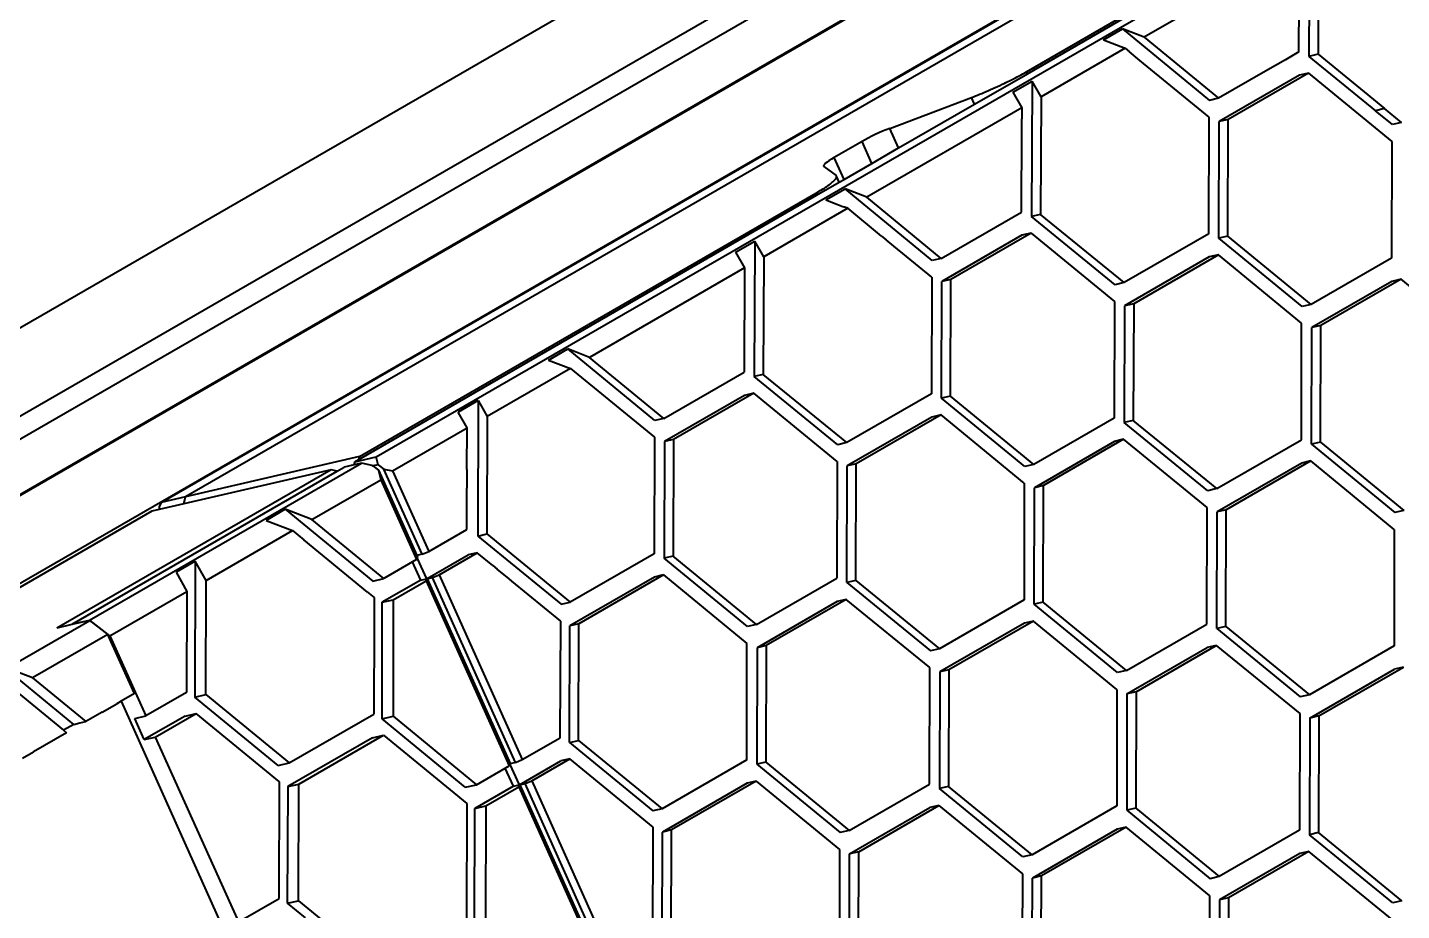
# Model space of a CAD drawing. Header units: millimetres. Extents: x 15 to 415, y 5 to 292.
# Drawn here: x 328.47 to 339.45, y 67.8 to 74.86 of the extents above; entities that cross this region are included whole.
import ezdxf

# ---------------------------------------------------------------- set-up
doc = ezdxf.new("R2010")
doc.units = ezdxf.units.MM
doc.layers.add('Geometries', color=7, linetype='Continuous')

msp = doc.modelspace()

# ---------------------------------------------------------------- linework, layer by layer
at = {"layer": 'Geometries', "linetype": 'Continuous', "lineweight": 40}
for p, q in [((331.2557, 71.4285), (350.3635, 82.4604)), ((336.4523, 74.5082), (350.1655, 82.4255)), ((336.4595, 74.4923), (350.185, 82.4168)), ((331.2557, 71.4285), (350.0656, 82.2884)), ((336.4595, 74.4923), (349.8938, 82.2487)), ((348.7749, 82.104), (329.7306, 71.1087)), ((345.4694, 80.9771), (317.9787, 65.1054)), ((346.623, 80.9336), (318.3387, 64.6037)), ((329.5372, 71.064), (346.623, 80.9285)), ((322.6673, 68.4398), (338.5772, 77.6254)), ((323.1597, 68.0913), (339.017, 77.2466)), ((323.3188, 68.6323), (337.9387, 77.0731)), ((336.0164, 76.8512), (323.6414, 69.7065)), ((338.7139, 75.7132), (338.7101, 74.6307)), ((338.7139, 75.7132), (338.7101, 74.6307)), ((338.7858, 75.5875), (338.7825, 74.6474)), ((338.7858, 75.5875), (338.7825, 74.6474)), ((338.6326, 75.499), (337.3938, 74.7838)), ((338.6326, 75.499), (337.3938, 74.7838)), ((338.6299, 74.7503), (338.6308, 74.9823)), ((338.6299, 74.7503), (338.6308, 74.9823)), ((337.0668, 74.7622), (337.2198, 74.8505)), ((337.0668, 74.7622), (337.2198, 74.8505)), ((337.2198, 74.8505), (337.916, 74.2789)), ((337.3938, 74.7838), (337.2198, 74.8505)), ((337.2198, 74.8505), (337.916, 74.2789)), ((337.3938, 74.7838), (337.2198, 74.8505)), ((337.2408, 74.6955), (336.569, 74.3076)), ((337.2408, 74.6955), (336.569, 74.3076)), ((337.0668, 74.7622), (337.2408, 74.6955)), ((337.0668, 74.7622), (337.2408, 74.6955)), ((337.2408, 74.6955), (337.2763, 74.6664)), ((337.2408, 74.6955), (337.2763, 74.6664)), ((337.3938, 74.7838), (337.9884, 74.2956)), ((337.3938, 74.7838), (337.9884, 74.2956)), ((338.6296, 74.6658), (338.6299, 74.7503)), ((338.6296, 74.6658), (338.6299, 74.7503)), ((337.3596, 74.5979), (337.2763, 74.6664)), ((337.3596, 74.5979), (337.2763, 74.6664)), ((337.9116, 74.1447), (337.3596, 74.5979)), ((337.9116, 74.1447), (337.3596, 74.5979)), ((338.522, 74.6037), (338.3621, 74.5113)), ((338.522, 74.6037), (338.3621, 74.5113)), ((338.6296, 74.6658), (338.522, 74.6037)), ((338.6296, 74.6658), (338.522, 74.6037)), ((338.7825, 74.6474), (338.7101, 74.6307)), ((338.7825, 74.6474), (338.7101, 74.6307)), ((338.7101, 74.6307), (339.2415, 74.1962)), ((338.7101, 74.6307), (339.2415, 74.1962)), ((338.7825, 74.6474), (339.3139, 74.2129)), ((338.7825, 74.6474), (339.3139, 74.2129)), ((336.0365, 74.2482), (336.4595, 74.4923)), ((336.0365, 74.2482), (336.4595, 74.4923)), ((336.4595, 74.4923), (336.4523, 74.5082)), ((338.3621, 74.5113), (337.9884, 74.2956)), ((338.3621, 74.5113), (337.9884, 74.2956)), ((338.6333, 74.4798), (337.9921, 74.1096)), ((338.6333, 74.4798), (337.9921, 74.1096)), ((338.7057, 74.4965), (338.0645, 74.1263)), ((338.7057, 74.4965), (338.0645, 74.1263)), ((338.7057, 74.4965), (338.6333, 74.4798)), ((338.7057, 74.4965), (338.6333, 74.4798)), ((338.7057, 74.4965), (339.3731, 73.9508)), ((338.7057, 74.4965), (339.3731, 73.9508)), ((336.3439, 74.3449), (336.4971, 74.4333)), ((336.3439, 74.3449), (336.4971, 74.4333)), ((336.4971, 74.4333), (336.4933, 73.3508)), ((336.4971, 74.4333), (336.4933, 73.3508)), ((336.569, 74.3076), (336.4971, 74.4333)), ((336.569, 74.3076), (336.4971, 74.4333)), ((335.3605, 74.0549), (336.0123, 74.3021)), ((335.4308, 73.8984), (336.0365, 74.2482)), ((335.4308, 73.8984), (336.0365, 74.2482)), ((336.0365, 74.2482), (336.0123, 74.3021)), ((336.3439, 74.3449), (336.4158, 74.2192)), ((336.3439, 74.3449), (336.4158, 74.2192)), ((336.569, 74.3076), (336.5657, 73.3676)), ((336.569, 74.3076), (336.5657, 73.3676)), ((337.9884, 74.2956), (337.916, 74.2789)), ((337.9884, 74.2956), (337.916, 74.2789)), ((336.4158, 74.2192), (335.1771, 73.504)), ((336.4158, 74.2192), (335.1771, 73.504)), ((336.4152, 74.0527), (336.4155, 74.1301)), ((336.4152, 74.0527), (336.4155, 74.1301)), ((336.4158, 74.2192), (336.4155, 74.1301)), ((336.4158, 74.2192), (336.4155, 74.1301)), ((337.91, 73.2127), (337.9116, 74.1447)), ((337.91, 73.2127), (337.9116, 74.1447)), ((339.3139, 74.2129), (339.2415, 74.1962)), ((339.3139, 74.2129), (339.2415, 74.1962)), ((339.378, 74.0853), (339.2415, 74.1962)), ((339.378, 74.0853), (339.2415, 74.1962)), ((339.4504, 74.102), (339.3139, 74.2129)), ((339.4504, 74.102), (339.3139, 74.2129)), ((335.4308, 73.8984), (335.3605, 74.0549)), ((336.4128, 73.3859), (336.4152, 74.0527)), ((336.4128, 73.3859), (336.4152, 74.0527)), ((337.9904, 73.1776), (337.9921, 74.1096)), ((337.9904, 73.1776), (337.9921, 74.1096)), ((338.0645, 74.1263), (337.9921, 74.1096)), ((338.0645, 74.1263), (337.9921, 74.1096)), ((338.0628, 73.1943), (338.0645, 74.1263)), ((338.0628, 73.1943), (338.0645, 74.1263)), ((339.4504, 74.102), (339.378, 74.0853)), ((339.4504, 74.102), (339.378, 74.0853)), ((335.138, 73.9506), (334.9156, 73.8221)), ((335.2169, 73.7749), (335.138, 73.9506)), ((339.3731, 73.9508), (339.3698, 73.0178)), ((339.3731, 73.9508), (339.3698, 73.0178)), ((334.9945, 73.6465), (334.9156, 73.8221)), ((335.2169, 73.7749), (335.4308, 73.8984)), ((335.2169, 73.7749), (335.4308, 73.8984)), ((334.8337, 73.7504), (334.9307, 73.6781)), ((334.9945, 73.6465), (335.2169, 73.7749)), ((334.9945, 73.6465), (335.2169, 73.7749)), ((334.7751, 73.5199), (334.9565, 73.6246)), ((334.7751, 73.5199), (334.9565, 73.6246)), ((334.9565, 73.6246), (334.9345, 73.6737)), ((334.9565, 73.6246), (334.9945, 73.6465)), ((334.9565, 73.6246), (334.9945, 73.6465)), ((331.1158, 71.4072), (334.7751, 73.5199)), ((331.1158, 71.4072), (334.7751, 73.5199)), ((331.1212, 71.4303), (334.768, 73.5358)), ((334.7751, 73.5199), (334.768, 73.5358)), ((334.85, 73.4823), (335.003, 73.5707)), ((334.85, 73.4823), (335.003, 73.5707)), ((334.85, 73.4823), (334.9357, 73.4495)), ((334.85, 73.4823), (334.9357, 73.4495)), ((335.6992, 72.999), (335.003, 73.5707)), ((335.1771, 73.504), (335.003, 73.5707)), ((335.6992, 72.999), (335.003, 73.5707)), ((335.1771, 73.504), (335.003, 73.5707)), ((335.7716, 73.0157), (335.1771, 73.504)), ((335.7716, 73.0157), (335.1771, 73.504)), ((335.024, 73.4156), (334.3523, 73.0278)), ((335.024, 73.4156), (334.3523, 73.0278)), ((334.9357, 73.4495), (334.9899, 73.4287)), ((334.9357, 73.4495), (334.9899, 73.4287)), ((335.024, 73.4156), (334.9899, 73.4287)), ((335.024, 73.4156), (334.9899, 73.4287)), ((335.2941, 73.1938), (335.024, 73.4156)), ((335.2941, 73.1938), (335.024, 73.4156)), ((335.7716, 73.0157), (336.4128, 73.3859)), ((335.7716, 73.0157), (336.4128, 73.3859)), ((336.5657, 73.3676), (336.4933, 73.3508)), ((336.5657, 73.3676), (336.4933, 73.3508)), ((337.2332, 72.8219), (336.5657, 73.3676)), ((337.2332, 72.8219), (336.5657, 73.3676)), ((337.1608, 72.8051), (336.4933, 73.3508)), ((337.1608, 72.8051), (336.4933, 73.3508)), ((334.1271, 73.065), (334.2804, 73.1535)), ((334.1271, 73.065), (334.2804, 73.1535)), ((334.2804, 73.1535), (334.2765, 72.071)), ((334.2804, 73.1535), (334.2765, 72.071)), ((334.3523, 73.0278), (334.2804, 73.1535)), ((334.3523, 73.0278), (334.2804, 73.1535)), ((335.2941, 73.1938), (335.3307, 73.1638)), ((335.2941, 73.1938), (335.3307, 73.1638)), ((335.3927, 73.1129), (335.3307, 73.1638)), ((335.3927, 73.1129), (335.3307, 73.1638)), ((336.4165, 73.1999), (335.7753, 72.8297)), ((336.4165, 73.1999), (335.7753, 72.8297)), ((336.4889, 73.2166), (335.8477, 72.8464)), ((336.4889, 73.2166), (335.8477, 72.8464)), ((336.4889, 73.2166), (336.4165, 73.1999)), ((336.4889, 73.2166), (336.4165, 73.1999)), ((336.4889, 73.2166), (337.1564, 72.6709)), ((336.4889, 73.2166), (337.1564, 72.6709)), ((337.91, 73.2127), (337.2332, 72.8219)), ((337.91, 73.2127), (337.2332, 72.8219)), ((338.0628, 73.1943), (337.9904, 73.1776)), ((338.0628, 73.1943), (337.9904, 73.1776)), ((338.6562, 72.6309), (337.9904, 73.1776)), ((338.6562, 72.6309), (337.9904, 73.1776)), ((338.7286, 72.6476), (338.0628, 73.1943)), ((338.7286, 72.6476), (338.0628, 73.1943)), ((334.1271, 73.065), (334.199, 72.9393)), ((334.1271, 73.065), (334.199, 72.9393)), ((335.6948, 72.8648), (335.3927, 73.1129)), ((335.6948, 72.8648), (335.3927, 73.1129)), ((337.9861, 73.0434), (337.3092, 72.6526)), ((337.9861, 73.0434), (337.3092, 72.6526)), ((337.9861, 73.0434), (337.9136, 73.0266)), ((337.9861, 73.0434), (337.9136, 73.0266)), ((338.6518, 72.4967), (337.9861, 73.0434)), ((338.6518, 72.4967), (337.9861, 73.0434)), ((334.199, 72.9393), (332.9603, 72.2241)), ((334.199, 72.9393), (332.9603, 72.2241)), ((334.199, 72.9393), (334.1961, 72.1061)), ((334.199, 72.9393), (334.1961, 72.1061)), ((334.3523, 73.0278), (334.3489, 72.0877)), ((334.3523, 73.0278), (334.3489, 72.0877)), ((335.7716, 73.0157), (335.6992, 72.999)), ((335.7716, 73.0157), (335.6992, 72.999)), ((337.9136, 73.0266), (337.2368, 72.6358)), ((337.9136, 73.0266), (337.2368, 72.6358)), ((339.3698, 73.0178), (338.7286, 72.6476)), ((339.3698, 73.0178), (338.7286, 72.6476)), ((335.6948, 72.8648), (335.6932, 71.9328)), ((335.6948, 72.8648), (335.6932, 71.9328)), ((335.7737, 71.8977), (335.7753, 72.8297)), ((335.7737, 71.8977), (335.7753, 72.8297)), ((335.8477, 72.8464), (335.7753, 72.8297)), ((335.8477, 72.8464), (335.7753, 72.8297)), ((335.8461, 71.9144), (335.8477, 72.8464)), ((335.8461, 71.9144), (335.8477, 72.8464)), ((337.2332, 72.8219), (337.1608, 72.8051)), ((337.2332, 72.8219), (337.1608, 72.8051)), ((339.3735, 72.8318), (338.7322, 72.4616)), ((339.3735, 72.8318), (338.7322, 72.4616)), ((339.4459, 72.8485), (338.8047, 72.4783)), ((339.4459, 72.8485), (338.8047, 72.4783)), ((339.4459, 72.8485), (339.3735, 72.8318)), ((339.4459, 72.8485), (339.3735, 72.8318)), ((340.1133, 72.3028), (339.4459, 72.8485)), ((340.1133, 72.3028), (339.4459, 72.8485)), ((337.1564, 72.6709), (337.153, 71.738)), ((337.1564, 72.6709), (337.153, 71.738)), ((337.2368, 72.6358), (337.2335, 71.7029)), ((337.2368, 72.6358), (337.2335, 71.7029)), ((337.3092, 72.6526), (337.2368, 72.6358)), ((337.3092, 72.6526), (337.2368, 72.6358)), ((337.3092, 72.6526), (337.3059, 71.7196)), ((337.3092, 72.6526), (337.3059, 71.7196)), ((338.7286, 72.6476), (338.6562, 72.6309)), ((338.7286, 72.6476), (338.6562, 72.6309)), ((338.6502, 71.5647), (338.6518, 72.4967)), ((338.6502, 71.5647), (338.6518, 72.4967)), ((338.7306, 71.5296), (338.7322, 72.4616)), ((338.7306, 71.5296), (338.7322, 72.4616)), ((338.8047, 72.4783), (338.7322, 72.4616)), ((338.8047, 72.4783), (338.7322, 72.4616)), ((338.803, 71.5463), (338.8047, 72.4783)), ((338.803, 71.5463), (338.8047, 72.4783)), ((332.6332, 72.2025), (332.7862, 72.2908)), ((332.6332, 72.2025), (332.7862, 72.2908)), ((333.4825, 71.7191), (332.7862, 72.2908)), ((332.9603, 72.2241), (332.7862, 72.2908)), ((333.4825, 71.7191), (332.7862, 72.2908)), ((332.9603, 72.2241), (332.7862, 72.2908)), ((332.6332, 72.2025), (332.8073, 72.1358)), ((332.6332, 72.2025), (332.8073, 72.1358)), ((333.5549, 71.7359), (332.9603, 72.2241)), ((333.5549, 71.7359), (332.9603, 72.2241)), ((332.8073, 72.1358), (332.1425, 71.752)), ((332.8073, 72.1358), (332.1425, 71.752)), ((332.8073, 72.1358), (333.4781, 71.5849)), ((332.8073, 72.1358), (333.4781, 71.5849)), ((333.5549, 71.7359), (334.1961, 72.1061)), ((333.5549, 71.7359), (334.1961, 72.1061)), ((334.3489, 72.0877), (334.2765, 72.071)), ((334.3489, 72.0877), (334.2765, 72.071)), ((334.944, 71.5253), (334.2765, 72.071)), ((334.944, 71.5253), (334.2765, 72.071)), ((335.0164, 71.542), (334.3489, 72.0877)), ((335.0164, 71.542), (334.3489, 72.0877)), ((334.2721, 71.9368), (333.6309, 71.5666)), ((334.2721, 71.9368), (333.6309, 71.5666)), ((334.2721, 71.9368), (334.1997, 71.92)), ((334.2721, 71.9368), (334.1997, 71.92)), ((334.9396, 71.3911), (334.2721, 71.9368)), ((334.9396, 71.3911), (334.2721, 71.9368)), ((335.6932, 71.9328), (335.0164, 71.542)), ((335.6932, 71.9328), (335.0164, 71.542)), ((332.0707, 71.8777), (331.91, 71.7849)), ((332.0707, 71.8777), (331.91, 71.7849)), ((332.0707, 71.8777), (332.0668, 70.7952)), ((332.0707, 71.8777), (332.0668, 70.7952)), ((332.0707, 71.8777), (332.1425, 71.752)), ((332.0707, 71.8777), (332.1425, 71.752)), ((334.1997, 71.92), (333.5585, 71.5498)), ((334.1997, 71.92), (333.5585, 71.5498)), ((335.8461, 71.9144), (335.7737, 71.8977)), ((335.8461, 71.9144), (335.7737, 71.8977)), ((336.4394, 71.351), (335.7737, 71.8977)), ((336.4394, 71.351), (335.7737, 71.8977)), ((336.5118, 71.3678), (335.8461, 71.9144)), ((336.5118, 71.3678), (335.8461, 71.9144)), ((331.9819, 71.6592), (331.91, 71.7849)), ((331.9819, 71.6592), (331.91, 71.7849)), ((332.1425, 71.752), (332.1392, 70.8119)), ((332.1425, 71.752), (332.1392, 70.8119)), ((333.5549, 71.7359), (333.4825, 71.7191)), ((333.5549, 71.7359), (333.4825, 71.7191)), ((335.6969, 71.7468), (335.02, 71.356)), ((335.6969, 71.7468), (335.02, 71.356)), ((335.7693, 71.7635), (335.0924, 71.3727)), ((335.7693, 71.7635), (335.0924, 71.3727)), ((335.7693, 71.7635), (335.6969, 71.7468)), ((335.7693, 71.7635), (335.6969, 71.7468)), ((336.435, 71.2168), (335.7693, 71.7635)), ((336.435, 71.2168), (335.7693, 71.7635)), ((337.153, 71.738), (336.5118, 71.3678)), ((337.153, 71.738), (336.5118, 71.3678)), ((337.3059, 71.7196), (337.2335, 71.7029)), ((337.3059, 71.7196), (337.2335, 71.7029)), ((337.9733, 71.1739), (337.3059, 71.7196)), ((337.9733, 71.1739), (337.3059, 71.7196)), ((331.3859, 71.3152), (331.9819, 71.6592)), ((331.3859, 71.3152), (331.9819, 71.6592)), ((331.9807, 71.3266), (331.9819, 71.6592)), ((331.9807, 71.3266), (331.9819, 71.6592)), ((337.9009, 71.1572), (337.2335, 71.7029)), ((337.9009, 71.1572), (337.2335, 71.7029)), ((333.4781, 71.5849), (333.4764, 70.6529)), ((333.4781, 71.5849), (333.4764, 70.6529)), ((333.5585, 71.5498), (333.5569, 70.6178)), ((333.5585, 71.5498), (333.5569, 70.6178)), ((333.6309, 71.5666), (333.5585, 71.5498)), ((333.6309, 71.5666), (333.5585, 71.5498)), ((333.6309, 71.5666), (333.6293, 70.6346)), ((333.6309, 71.5666), (333.6293, 70.6346)), ((335.0164, 71.542), (334.944, 71.5253)), ((335.0164, 71.542), (334.944, 71.5253)), ((337.1567, 71.5519), (336.5155, 71.1817)), ((337.1567, 71.5519), (336.5155, 71.1817)), ((337.2291, 71.5687), (336.5879, 71.1985)), ((337.2291, 71.5687), (336.5879, 71.1985)), ((337.2291, 71.5687), (337.1567, 71.5519)), ((337.2291, 71.5687), (337.1567, 71.5519)), ((337.8965, 71.023), (337.2291, 71.5687)), ((337.8965, 71.023), (337.2291, 71.5687)), ((337.9733, 71.1739), (338.6502, 71.5647)), ((337.9733, 71.1739), (338.6502, 71.5647)), ((338.803, 71.5463), (338.7306, 71.5296)), ((338.803, 71.5463), (338.7306, 71.5296)), ((338.7306, 71.5296), (339.3964, 70.9829)), ((338.7306, 71.5296), (339.3964, 70.9829)), ((338.803, 71.5463), (339.4688, 70.9997)), ((338.803, 71.5463), (339.4688, 70.9997)), ((331.1212, 71.4303), (329.7306, 71.1087)), ((331.0782, 71.3641), (331.0839, 71.3888)), ((331.0782, 71.3641), (331.0839, 71.3888)), ((331.0839, 71.3888), (331.2557, 71.4285)), ((331.0839, 71.3888), (331.2557, 71.4285)), ((331.0839, 71.3888), (331.1158, 71.4072)), ((331.0839, 71.3888), (331.1158, 71.4072)), ((331.1158, 71.4072), (331.1212, 71.4303)), ((331.2705, 71.3656), (331.2557, 71.4285)), ((331.2705, 71.3656), (331.2557, 71.4285)), ((334.9396, 71.3911), (334.9363, 70.4581)), ((334.9396, 71.3911), (334.9363, 70.4581)), ((338.7262, 71.3954), (338.0494, 71.0046)), ((338.7262, 71.3954), (338.0494, 71.0046)), ((338.7262, 71.3954), (338.6538, 71.3787)), ((338.7262, 71.3954), (338.6538, 71.3787)), ((339.392, 70.8487), (338.7262, 71.3954)), ((339.392, 70.8487), (338.7262, 71.3954)), ((330.895, 71.3248), (328.7029, 70.0592)), ((328.824, 70.0903), (330.9441, 71.3143)), ((328.9642, 70.1227), (331.1386, 71.3781)), ((330.895, 71.3248), (329.7177, 71.0526)), ((330.9441, 71.3143), (330.895, 71.3248)), ((330.9441, 71.3143), (330.9983, 71.3457)), ((331.0782, 71.3641), (330.9983, 71.3457)), ((331.1386, 71.3781), (331.0782, 71.3641)), ((331.2232, 71.36), (331.1386, 71.3781)), ((331.2232, 71.36), (331.2285, 71.3559)), ((331.2705, 71.3656), (331.2285, 71.3559)), ((331.2705, 71.3656), (331.2285, 71.3559)), ((331.2285, 71.3559), (331.2733, 71.3209)), ((331.2705, 71.3656), (331.316, 71.3301)), ((331.2705, 71.3656), (331.316, 71.3301)), ((331.2733, 71.3209), (331.291, 71.2458)), ((331.2733, 71.3209), (331.5796, 70.639)), ((331.622, 70.6488), (331.316, 71.3301)), ((331.316, 71.3301), (331.3859, 71.3152)), ((331.622, 70.6488), (331.316, 71.3301)), ((331.316, 71.3301), (331.3859, 71.3152)), ((331.3859, 71.3152), (331.6752, 70.6712)), ((331.3859, 71.3152), (331.6752, 70.6712)), ((331.9807, 71.3266), (331.9802, 71.1767)), ((331.9807, 71.3266), (331.9802, 71.1767)), ((335.0167, 70.423), (335.02, 71.356)), ((335.0167, 70.423), (335.02, 71.356)), ((335.0924, 71.3727), (335.02, 71.356)), ((335.0924, 71.3727), (335.02, 71.356)), ((335.0891, 70.4398), (335.0924, 71.3727)), ((335.0891, 70.4398), (335.0924, 71.3727)), ((336.5118, 71.3678), (336.4394, 71.351)), ((336.5118, 71.3678), (336.4394, 71.351)), ((338.6538, 71.3787), (337.977, 70.9879)), ((338.6538, 71.3787), (337.977, 70.9879)), ((330.7397, 70.9275), (331.291, 71.2458)), ((331.291, 71.2458), (331.5781, 70.6065)), ((331.9795, 70.9875), (331.9802, 71.1767)), ((331.9795, 70.9875), (331.9802, 71.1767)), ((336.435, 71.2168), (336.4334, 70.2849)), ((336.435, 71.2168), (336.4334, 70.2849)), ((336.5138, 70.2497), (336.5155, 71.1817)), ((336.5138, 70.2497), (336.5155, 71.1817)), ((336.5879, 71.1985), (336.5155, 71.1817)), ((336.5879, 71.1985), (336.5155, 71.1817)), ((336.5862, 70.2665), (336.5879, 71.1985)), ((336.5862, 70.2665), (336.5879, 71.1985)), ((337.9733, 71.1739), (337.9009, 71.1572)), ((337.9733, 71.1739), (337.9009, 71.1572)), ((329.5372, 71.064), (329.5196, 71.0289)), ((329.7306, 71.1087), (329.5372, 71.064)), ((329.7177, 71.0526), (329.7306, 71.1087)), ((329.4609, 70.9932), (325.2359, 68.5539)), ((329.5196, 71.0068), (329.4609, 70.9932)), ((329.7177, 71.0526), (329.5196, 71.0068)), ((329.5196, 71.0289), (329.5196, 71.0068)), ((330.5278, 71.0087), (330.3748, 70.9204)), ((330.5278, 71.0087), (331.2272, 70.4344)), ((330.7397, 70.9275), (330.5278, 71.0087)), ((331.979, 70.8466), (331.9795, 70.9875)), ((331.979, 70.8466), (331.9795, 70.9875)), ((337.8932, 70.09), (337.8965, 71.023)), ((337.8932, 70.09), (337.8965, 71.023)), ((337.9737, 70.0549), (337.977, 70.9879)), ((337.9737, 70.0549), (337.977, 70.9879)), ((338.0494, 71.0046), (337.977, 70.9879)), ((338.0494, 71.0046), (337.977, 70.9879)), ((338.0461, 70.0716), (338.0494, 71.0046)), ((338.0461, 70.0716), (338.0494, 71.0046)), ((339.4688, 70.9997), (339.3964, 70.9829)), ((339.4688, 70.9997), (339.3964, 70.9829)), ((329.8959, 70.4403), (330.5866, 70.8391)), ((330.3748, 70.9204), (330.5866, 70.8391)), ((330.5866, 70.8391), (330.6769, 70.7651)), ((331.3154, 70.4548), (330.7397, 70.9275)), ((331.6752, 70.6712), (331.979, 70.8466)), ((331.6752, 70.6712), (331.979, 70.8466)), ((339.392, 70.8487), (339.3904, 69.9167)), ((339.392, 70.8487), (339.3904, 69.9167)), ((331.1867, 70.3464), (330.6769, 70.7651)), ((332.0668, 70.7952), (332.1392, 70.8119)), ((332.0668, 70.7952), (332.1392, 70.8119)), ((332.0668, 70.7952), (332.7343, 70.2495)), ((332.0668, 70.7952), (332.7343, 70.2495)), ((332.1392, 70.8119), (332.8067, 70.2662)), ((332.1392, 70.8119), (332.8067, 70.2662)), ((331.5829, 70.6167), (331.5781, 70.6065)), ((331.622, 70.6488), (331.5796, 70.639)), ((331.622, 70.6488), (331.5796, 70.639)), ((331.5796, 70.639), (331.5863, 70.624)), ((331.5863, 70.624), (331.5829, 70.6167)), ((331.5829, 70.6167), (331.6563, 70.4533)), ((331.5829, 70.6167), (331.6563, 70.4533)), ((331.622, 70.6488), (331.6752, 70.6712)), ((331.622, 70.6488), (331.6752, 70.6712)), ((331.6612, 70.4544), (331.99, 70.6443)), ((331.6612, 70.4544), (331.99, 70.6443)), ((331.7585, 70.4856), (332.0624, 70.661)), ((331.7585, 70.4856), (332.0624, 70.661)), ((332.0624, 70.661), (331.99, 70.6443)), ((332.0624, 70.661), (331.99, 70.6443)), ((332.188, 70.5583), (332.0624, 70.661)), ((332.188, 70.5583), (332.0624, 70.661)), ((333.4764, 70.6529), (332.8067, 70.2662)), ((333.4764, 70.6529), (332.8067, 70.2662)), ((333.6293, 70.6346), (333.5569, 70.6178)), ((333.6293, 70.6346), (333.5569, 70.6178)), ((334.2226, 70.0712), (333.5569, 70.6178)), ((334.2226, 70.0712), (333.5569, 70.6178)), ((334.295, 70.0879), (333.6293, 70.6346)), ((334.295, 70.0879), (333.6293, 70.6346)), ((329.8084, 70.5934), (329.6551, 70.5049)), ((329.6551, 70.5049), (329.7427, 70.3519)), ((329.8084, 70.5934), (329.8045, 69.5064)), ((329.8959, 70.4403), (329.8084, 70.5934)), ((331.546, 70.5879), (331.3154, 70.4548)), ((331.5781, 70.6065), (331.546, 70.5879)), ((331.6112, 70.4428), (331.546, 70.5879)), ((332.188, 70.5583), (332.2226, 70.53)), ((332.188, 70.5583), (332.2226, 70.53)), ((332.3174, 70.4525), (332.2226, 70.53)), ((332.3174, 70.4525), (332.2226, 70.53)), ((329.8926, 69.5268), (329.8959, 70.4403)), ((331.2272, 70.4344), (331.3154, 70.4548)), ((331.6112, 70.4428), (331.3033, 70.2651)), ((331.3914, 70.2855), (331.6542, 70.4372)), ((331.6112, 70.4428), (331.6563, 70.4533)), ((331.6542, 70.4372), (331.6624, 70.4547)), ((331.6542, 70.4372), (332.3183, 68.9585)), ((331.6563, 70.4533), (331.6612, 70.4544)), ((331.6612, 70.4544), (331.6624, 70.4547)), ((331.6624, 70.4547), (331.663, 70.4534)), ((331.663, 70.4534), (331.7054, 70.4632)), ((331.663, 70.4534), (331.7054, 70.4632)), ((331.663, 70.4534), (332.3265, 68.976)), ((331.7054, 70.4632), (331.7585, 70.4856)), ((331.7054, 70.4632), (331.7585, 70.4856)), ((332.3695, 68.9845), (331.7054, 70.4632)), ((332.3695, 68.9845), (331.7054, 70.4632)), ((331.7585, 70.4856), (332.4227, 69.0069)), ((331.7585, 70.4856), (332.4227, 69.0069)), ((332.339, 70.4348), (332.3174, 70.4525)), ((332.339, 70.4348), (332.3174, 70.4525)), ((332.7299, 70.1153), (332.339, 70.4348)), ((332.7299, 70.1153), (332.339, 70.4348)), ((333.4801, 70.4669), (332.8032, 70.0761)), ((333.4801, 70.4669), (332.8032, 70.0761)), ((333.5525, 70.4836), (332.8756, 70.0929)), ((333.5525, 70.4836), (332.8756, 70.0929)), ((333.5525, 70.4836), (333.4801, 70.4669)), ((333.5525, 70.4836), (333.4801, 70.4669)), ((333.5525, 70.4836), (334.2182, 69.937)), ((333.5525, 70.4836), (334.2182, 69.937)), ((334.295, 70.0879), (334.9363, 70.4581)), ((334.295, 70.0879), (334.9363, 70.4581)), ((335.0891, 70.4398), (335.0167, 70.423)), ((335.0891, 70.4398), (335.0167, 70.423)), ((335.0167, 70.423), (335.6841, 69.8773)), ((335.0167, 70.423), (335.6841, 69.8773)), ((335.0891, 70.4398), (335.7565, 69.8941)), ((335.0891, 70.4398), (335.7565, 69.8941)), ((329.1264, 69.9961), (329.7427, 70.3519)), ((329.7427, 70.3519), (329.7398, 69.5451)), ((331.1867, 70.3464), (331.2386, 70.3038)), ((331.2386, 70.3038), (331.2384, 70.2313)), ((331.3033, 70.2651), (331.3914, 70.2855)), ((331.3914, 70.2855), (331.3898, 69.3535)), ((335.0123, 70.2888), (334.3711, 69.9186)), ((335.0123, 70.2888), (334.3711, 69.9186)), ((335.0123, 70.2888), (334.9399, 70.2721)), ((335.0123, 70.2888), (334.9399, 70.2721)), ((335.6798, 69.7431), (335.0123, 70.2888)), ((335.6798, 69.7431), (335.0123, 70.2888)), ((336.4334, 70.2849), (335.7565, 69.8941)), ((336.4334, 70.2849), (335.7565, 69.8941)), ((331.2384, 70.2313), (331.2382, 70.1055)), ((331.3016, 69.3331), (331.3033, 70.2651)), ((332.7343, 70.2495), (332.8067, 70.2662)), ((332.7343, 70.2495), (332.8067, 70.2662)), ((334.9399, 70.2721), (334.2987, 69.9019)), ((334.9399, 70.2721), (334.2987, 69.9019)), ((336.5862, 70.2665), (336.5138, 70.2497)), ((336.5862, 70.2665), (336.5138, 70.2497)), ((337.1796, 69.7031), (336.5138, 70.2497)), ((337.1796, 69.7031), (336.5138, 70.2497)), ((337.252, 69.7198), (336.5862, 70.2665)), ((337.252, 69.7198), (336.5862, 70.2665)), ((328.3053, 69.7384), (328.9666, 70.1202)), ((328.8234, 70.0871), (328.7029, 70.0592)), ((328.8931, 70.1032), (328.8234, 70.0871)), ((328.824, 70.0903), (328.8234, 70.0871)), ((328.824, 70.0903), (328.8918, 70.106)), ((328.8918, 70.106), (328.9642, 70.1227)), ((328.8931, 70.1032), (328.8918, 70.106)), ((328.9666, 70.1202), (328.8931, 70.1032)), ((329.1264, 69.9961), (328.9642, 70.1227)), ((328.9666, 70.1202), (329.1097, 70.0084)), ((331.2382, 70.1055), (331.2369, 69.3718)), ((332.7265, 69.1823), (332.7299, 70.1153)), ((332.7265, 69.1823), (332.7299, 70.1153)), ((332.7999, 69.1432), (332.8032, 70.0761)), ((332.7999, 69.1432), (332.8032, 70.0761)), ((332.8756, 70.0929), (332.8032, 70.0761)), ((332.8756, 70.0929), (332.8032, 70.0761)), ((332.8723, 69.1599), (332.8756, 70.0929)), ((332.8723, 69.1599), (332.8756, 70.0929)), ((334.295, 70.0879), (334.2226, 70.0712)), ((334.295, 70.0879), (334.2226, 70.0712)), ((336.437, 70.0988), (335.7602, 69.708)), ((336.437, 70.0988), (335.7602, 69.708)), ((336.5094, 70.1155), (335.8326, 69.7248)), ((336.5094, 70.1155), (335.8326, 69.7248)), ((336.5094, 70.1155), (336.437, 70.0988)), ((336.5094, 70.1155), (336.437, 70.0988)), ((337.1752, 69.5689), (336.5094, 70.1155)), ((337.1752, 69.5689), (336.5094, 70.1155)), ((337.252, 69.7198), (337.8932, 70.09)), ((337.252, 69.7198), (337.8932, 70.09)), ((338.0461, 70.0716), (337.9737, 70.0549)), ((338.0461, 70.0716), (337.9737, 70.0549)), ((338.0461, 70.0716), (338.7135, 69.5259)), ((338.0461, 70.0716), (338.7135, 69.5259)), ((329.1097, 70.0084), (328.5077, 69.6608)), ((329.3222, 69.5354), (329.1097, 70.0084)), ((329.1264, 69.9961), (329.4135, 69.3568)), ((337.9737, 70.0549), (338.6411, 69.5092)), ((337.9737, 70.0549), (338.6411, 69.5092)), ((334.2166, 69.005), (334.2182, 69.937)), ((334.2166, 69.005), (334.2182, 69.937)), ((334.2987, 69.9019), (334.2971, 68.9699)), ((334.2987, 69.9019), (334.2971, 68.9699)), ((334.3711, 69.9186), (334.2987, 69.9019)), ((334.3711, 69.9186), (334.2987, 69.9019)), ((334.3711, 69.9186), (334.3695, 68.9866)), ((334.3711, 69.9186), (334.3695, 68.9866)), ((335.7565, 69.8941), (335.6841, 69.8773)), ((335.7565, 69.8941), (335.6841, 69.8773)), ((337.2557, 69.5338), (337.8969, 69.904)), ((337.2557, 69.5338), (337.8969, 69.904)), ((337.3281, 69.5505), (337.9693, 69.9207)), ((337.3281, 69.5505), (337.9693, 69.9207)), ((337.9693, 69.9207), (337.8969, 69.904)), ((337.9693, 69.9207), (337.8969, 69.904)), ((337.9693, 69.9207), (338.6367, 69.375)), ((337.9693, 69.9207), (338.6367, 69.375)), ((339.3904, 69.9167), (338.7135, 69.5259)), ((339.3904, 69.9167), (338.7135, 69.5259)), ((328.8388, 69.2892), (328.2947, 69.736)), ((328.5077, 69.6608), (328.3053, 69.7384)), ((335.6764, 68.8102), (335.6798, 69.7431)), ((335.6764, 68.8102), (335.6798, 69.7431)), ((338.7896, 69.3566), (339.4664, 69.7474)), ((338.7896, 69.3566), (339.4664, 69.7474)), ((339.4664, 69.7474), (339.394, 69.7307)), ((339.4664, 69.7474), (339.394, 69.7307)), ((328.5077, 69.6608), (328.9336, 69.3111)), ((335.7602, 69.708), (335.7569, 68.775)), ((335.7602, 69.708), (335.7569, 68.775)), ((335.8326, 69.7248), (335.7602, 69.708)), ((335.8326, 69.7248), (335.7602, 69.708)), ((335.8326, 69.7248), (335.8293, 68.7918)), ((335.8326, 69.7248), (335.8293, 68.7918)), ((337.252, 69.7198), (337.1796, 69.7031)), ((337.252, 69.7198), (337.1796, 69.7031)), ((338.7172, 69.3399), (339.394, 69.7307)), ((338.7172, 69.3399), (339.394, 69.7307)), ((328.3547, 69.5725), (328.7571, 69.242)), ((329.3222, 69.5354), (329.2157, 69.4739)), ((329.7398, 69.5451), (329.4135, 69.3568)), ((329.8045, 69.5064), (329.8926, 69.5268)), ((329.8926, 69.5268), (330.5601, 68.9811)), ((337.1752, 69.5689), (337.1736, 68.6369)), ((337.1752, 69.5689), (337.1736, 68.6369)), ((337.2557, 69.5338), (337.254, 68.6018)), ((337.2557, 69.5338), (337.254, 68.6018)), ((337.3281, 69.5505), (337.2557, 69.5338)), ((337.3281, 69.5505), (337.2557, 69.5338)), ((337.3281, 69.5505), (337.3264, 68.6185)), ((337.3281, 69.5505), (337.3264, 68.6185)), ((338.7135, 69.5259), (338.6411, 69.5092)), ((338.7135, 69.5259), (338.6411, 69.5092)), ((329.0655, 69.3872), (329.1818, 69.4544)), ((329.2157, 69.4739), (329.1818, 69.4544)), ((329.2157, 69.4739), (332.9191, 61.2285)), ((330.472, 68.9607), (329.8045, 69.5064)), ((328.8388, 69.2892), (328.8861, 69.3001)), ((328.8861, 69.3001), (328.9336, 69.3111)), ((329.0655, 69.3872), (328.9336, 69.3111)), ((329.3254, 69.3364), (329.4135, 69.3568)), ((329.4014, 69.1671), (329.3254, 69.3364)), ((329.7277, 69.3554), (329.4014, 69.1671)), ((329.4896, 69.1874), (329.8158, 69.3758)), ((329.7277, 69.3554), (329.8158, 69.3758)), ((330.4833, 68.8301), (329.8158, 69.3758)), ((330.5601, 68.9811), (331.2369, 69.3718)), ((331.3016, 69.3331), (331.3898, 69.3535)), ((331.9674, 68.7864), (331.3016, 69.3331)), ((331.3898, 69.3535), (332.0556, 68.8068)), ((338.6367, 69.375), (338.6334, 68.442)), ((338.6367, 69.375), (338.6334, 68.442)), ((338.7172, 69.3399), (338.7138, 68.4069)), ((338.7172, 69.3399), (338.7138, 68.4069)), ((338.7896, 69.3566), (338.7172, 69.3399)), ((338.7896, 69.3566), (338.7172, 69.3399)), ((338.7896, 69.3566), (338.7862, 68.4237)), ((338.7896, 69.3566), (338.7862, 68.4237)), ((328.7806, 69.2227), (328.5164, 69.0702)), ((328.8388, 69.2892), (328.7571, 69.242)), ((328.7571, 69.242), (328.7806, 69.2227)), ((329.4014, 69.1671), (329.4896, 69.1874)), ((329.4896, 69.1874), (330.1537, 67.7088)), ((330.6361, 68.8117), (331.313, 69.2025)), ((331.2249, 69.1821), (331.313, 69.2025)), ((331.313, 69.2025), (331.9788, 68.6559)), ((331.2249, 69.1821), (330.548, 68.7914)), ((332.4227, 69.0069), (332.7265, 69.1823)), ((332.4227, 69.0069), (332.7265, 69.1823)), ((332.7999, 69.1432), (332.8723, 69.1599)), ((332.7999, 69.1432), (332.8723, 69.1599)), ((332.7999, 69.1432), (333.4674, 68.5975)), ((332.7999, 69.1432), (333.4674, 68.5975)), ((332.8723, 69.1599), (333.5398, 68.6142)), ((332.8723, 69.1599), (333.5398, 68.6142)), ((328.4283, 69.0193), (328.5164, 69.0702)), ((330.472, 68.9607), (330.5601, 68.9811)), ((332.3231, 68.9688), (332.3183, 68.9585)), ((332.3257, 68.9744), (332.3231, 68.9688)), ((332.3231, 68.9688), (332.3965, 68.8053)), ((332.3231, 68.9688), (332.3965, 68.8053)), ((332.3695, 68.9845), (332.3257, 68.9744)), ((332.3695, 68.9845), (332.3257, 68.9744)), ((332.3265, 68.976), (332.3257, 68.9744)), ((332.3695, 68.9845), (332.4227, 69.0069)), ((332.3695, 68.9845), (332.4227, 69.0069)), ((332.4014, 68.8064), (332.7302, 68.9963)), ((332.4014, 68.8064), (332.7302, 68.9963)), ((332.4987, 68.8376), (332.8026, 69.013)), ((332.4987, 68.8376), (332.8026, 69.013)), ((332.8026, 69.013), (332.7302, 68.9963)), ((332.8026, 69.013), (332.7302, 68.9963)), ((333.47, 68.4673), (332.8026, 69.013)), ((333.47, 68.4673), (332.8026, 69.013)), ((334.2166, 69.005), (333.5398, 68.6142)), ((334.2166, 69.005), (333.5398, 68.6142)), ((334.3695, 68.9866), (334.2971, 68.9699)), ((334.3695, 68.9866), (334.2971, 68.9699)), ((334.2971, 68.9699), (334.9628, 68.4232)), ((334.2971, 68.9699), (334.9628, 68.4232)), ((334.3695, 68.9866), (335.0352, 68.44)), ((334.3695, 68.9866), (335.0352, 68.44)), ((332.0556, 68.8068), (332.2862, 68.94)), ((332.2862, 68.94), (332.3183, 68.9585)), ((332.3513, 68.7949), (332.2862, 68.94)), ((330.48, 67.8972), (330.4833, 68.8301)), ((330.548, 68.7914), (330.5447, 67.8584)), ((330.548, 68.7914), (330.6361, 68.8117)), ((330.6328, 67.8788), (330.6361, 68.8117)), ((331.9674, 68.7864), (332.0556, 68.8068)), ((332.3513, 68.7949), (332.0435, 68.6171)), ((332.1316, 68.6375), (332.3944, 68.7892)), ((332.3513, 68.7949), (332.3965, 68.8053)), ((332.3944, 68.7892), (332.4025, 68.8067)), ((332.3944, 68.7892), (333.0585, 67.3106)), ((332.3965, 68.8053), (332.4014, 68.8064)), ((332.4014, 68.8064), (332.4025, 68.8067)), ((332.4025, 68.8067), (332.4031, 68.8054)), ((332.4031, 68.8054), (332.4456, 68.8152)), ((332.4031, 68.8054), (332.4456, 68.8152)), ((332.4031, 68.8054), (333.0667, 67.3281)), ((332.4456, 68.8152), (332.4987, 68.8376)), ((332.4456, 68.8152), (332.4987, 68.8376)), ((333.1097, 67.3365), (332.4456, 68.8152)), ((333.1097, 67.3365), (332.4456, 68.8152)), ((332.4987, 68.8376), (333.1629, 67.3589)), ((332.4987, 68.8376), (333.1629, 67.3589)), ((334.2203, 68.8189), (333.5434, 68.4282)), ((334.2203, 68.8189), (333.5434, 68.4282)), ((334.2927, 68.8357), (333.6158, 68.4449)), ((334.2927, 68.8357), (333.6158, 68.4449)), ((334.2927, 68.8357), (334.2203, 68.8189)), ((334.2927, 68.8357), (334.2203, 68.8189)), ((334.2927, 68.8357), (334.9584, 68.289)), ((334.2927, 68.8357), (334.9584, 68.289)), ((335.0352, 68.44), (335.6764, 68.8102)), ((335.0352, 68.44), (335.6764, 68.8102)), ((335.8293, 68.7918), (335.7569, 68.775)), ((335.8293, 68.7918), (335.7569, 68.775)), ((336.4243, 68.2293), (335.7569, 68.775)), ((336.4243, 68.2293), (335.7569, 68.775)), ((336.4967, 68.2461), (335.8293, 68.7918)), ((336.4967, 68.2461), (335.8293, 68.7918)), ((331.9788, 68.6559), (331.9771, 67.7239)), ((332.0435, 68.6171), (332.1316, 68.6375)), ((332.1316, 68.6375), (332.13, 67.7055)), ((335.1113, 68.2706), (335.7525, 68.6408)), ((335.1113, 68.2706), (335.7525, 68.6408)), ((335.7525, 68.6408), (335.6801, 68.6241)), ((335.7525, 68.6408), (335.6801, 68.6241)), ((335.7525, 68.6408), (336.4199, 68.0951)), ((335.7525, 68.6408), (336.4199, 68.0951)), ((332.0418, 67.6851), (332.0435, 68.6171)), ((333.5398, 68.6142), (333.4674, 68.5975)), ((333.5398, 68.6142), (333.4674, 68.5975)), ((335.0389, 68.2539), (335.6801, 68.6241)), ((335.0389, 68.2539), (335.6801, 68.6241)), ((337.1736, 68.6369), (336.4967, 68.2461)), ((337.1736, 68.6369), (336.4967, 68.2461)), ((337.3264, 68.6185), (337.254, 68.6018)), ((337.3264, 68.6185), (337.254, 68.6018)), ((337.254, 68.6018), (337.9198, 68.0551)), ((337.254, 68.6018), (337.9198, 68.0551)), ((337.3264, 68.6185), (337.9922, 68.0718)), ((337.3264, 68.6185), (337.9922, 68.0718)), ((333.4667, 67.5344), (333.47, 68.4673)), ((333.4667, 67.5344), (333.47, 68.4673)), ((333.5401, 67.4952), (333.5434, 68.4282)), ((333.5401, 67.4952), (333.5434, 68.4282)), ((333.6158, 68.4449), (333.5434, 68.4282)), ((333.6158, 68.4449), (333.5434, 68.4282)), ((333.6125, 67.5119), (333.6158, 68.4449)), ((333.6125, 67.5119), (333.6158, 68.4449)), ((335.0352, 68.44), (334.9628, 68.4232)), ((335.0352, 68.44), (334.9628, 68.4232)), ((337.1772, 68.4508), (336.5004, 68.06)), ((337.1772, 68.4508), (336.5004, 68.06)), ((337.2496, 68.4676), (336.5728, 68.0768)), ((337.2496, 68.4676), (336.5728, 68.0768)), ((337.2496, 68.4676), (337.1772, 68.4508)), ((337.2496, 68.4676), (337.1772, 68.4508)), ((337.9154, 67.9209), (337.2496, 68.4676)), ((337.9154, 67.9209), (337.2496, 68.4676)), ((338.6334, 68.442), (337.9922, 68.0718)), ((338.6334, 68.442), (337.9922, 68.0718)), ((338.7862, 68.4237), (338.7138, 68.4069)), ((338.7862, 68.4237), (338.7138, 68.4069)), ((339.4537, 67.878), (338.7862, 68.4237)), ((339.4537, 67.878), (338.7862, 68.4237)), ((339.3813, 67.8613), (338.7138, 68.4069)), ((339.3813, 67.8613), (338.7138, 68.4069)), ((334.9584, 68.289), (334.9568, 67.357)), ((334.9584, 68.289), (334.9568, 67.357)), ((335.0372, 67.3219), (335.0389, 68.2539)), ((335.0372, 67.3219), (335.0389, 68.2539)), ((335.1113, 68.2706), (335.0389, 68.2539)), ((335.1113, 68.2706), (335.0389, 68.2539)), ((335.1096, 67.3387), (335.1113, 68.2706)), ((335.1096, 67.3387), (335.1113, 68.2706)), ((336.4967, 68.2461), (336.4243, 68.2293)), ((336.4967, 68.2461), (336.4243, 68.2293)), ((338.637, 68.256), (337.9958, 67.8858)), ((338.637, 68.256), (337.9958, 67.8858)), ((338.7094, 68.2727), (338.0682, 67.9025)), ((338.7094, 68.2727), (338.0682, 67.9025)), ((338.7094, 68.2727), (338.637, 68.256)), ((338.7094, 68.2727), (338.637, 68.256)), ((339.3769, 67.727), (338.7094, 68.2727)), ((339.3769, 67.727), (338.7094, 68.2727)), ((336.4199, 68.0951), (336.4166, 67.1622)), ((336.4199, 68.0951), (336.4166, 67.1622)), ((336.4971, 67.1271), (336.5004, 68.06)), ((336.4971, 67.1271), (336.5004, 68.06)), ((336.5728, 68.0768), (336.5004, 68.06)), ((336.5728, 68.0768), (336.5004, 68.06)), ((336.5695, 67.1438), (336.5728, 68.0768)), ((336.5695, 67.1438), (336.5728, 68.0768)), ((337.9922, 68.0718), (337.9198, 68.0551)), ((337.9922, 68.0718), (337.9198, 68.0551)), ((330.1537, 67.7088), (330.48, 67.8972)), ((330.5447, 67.8584), (330.6328, 67.8788)), ((330.6328, 67.8788), (331.3003, 67.3331)), ((337.9154, 67.9209), (337.9138, 66.9889)), ((337.9154, 67.9209), (337.9138, 66.9889)), ((337.9958, 67.8858), (337.9942, 66.9538)), ((337.9958, 67.8858), (337.9942, 66.9538)), ((338.0682, 67.9025), (337.9958, 67.8858)), ((338.0682, 67.9025), (337.9958, 67.8858)), ((338.0682, 67.9025), (338.0666, 66.9705)), ((338.0682, 67.9025), (338.0666, 66.9705)), ((339.4537, 67.878), (339.3813, 67.8613)), ((339.4537, 67.878), (339.3813, 67.8613)), ((330.5447, 67.8584), (330.6866, 67.7424))]:
    msp.add_line(p, q, dxfattribs=at)
at = {"layer": 'Geometries', "linetype": 'Continuous', "lineweight": 40, "flags": 128}
for points in [[(336.1657, 74.3651), (336.1831, 74.3728), (336.2019, 74.3813), (336.2207, 74.3898), (336.2393, 74.3985), (336.2578, 74.4072), (336.2729, 74.4144), (336.2879, 74.4217), (336.3028, 74.4289), (336.3175, 74.4362), (336.332, 74.4435), (336.348, 74.4516), (336.3637, 74.4598), (336.3791, 74.4678), (336.3942, 74.4759), (336.4093, 74.4841), (336.424, 74.4922), (336.4384, 74.5003), (336.4523, 74.5082)], [(336.0958, 74.3352), (336.1125, 74.3422), (336.1301, 74.3497), (336.1477, 74.3573), (336.1654, 74.365), (336.1657, 74.3651)], [(336.0123, 74.3021), (336.0285, 74.3083), (336.0449, 74.3147), (336.0614, 74.3213), (336.0781, 74.328), (336.0949, 74.3349), (336.0958, 74.3352)], [(334.768, 73.5358), (334.7802, 73.5429), (334.7922, 73.55), (334.8039, 73.5571), (334.8153, 73.5641), (334.8263, 73.5711), (334.8369, 73.5779), (334.8471, 73.5846), (334.8568, 73.5912), (334.8661, 73.5977), (334.8748, 73.604), (334.883, 73.6101), (334.8907, 73.6161), (334.8978, 73.6218), (334.9043, 73.6274), (334.9102, 73.6327), (334.9155, 73.6378), (334.9202, 73.6426), (334.9242, 73.6472), (334.9277, 73.6516), (334.9304, 73.6556), (334.9326, 73.6594), (334.9342, 73.6629), (334.9351, 73.6662), (334.9354, 73.6691), (334.9351, 73.6718), (334.9345, 73.6737)], [(334.9345, 73.6737), (334.9342, 73.6742), (334.9328, 73.6763), (334.9307, 73.6781)]]:
    msp.add_lwpolyline(points, dxfattribs=at)
at = {"layer": 'Geometries', "linetype": 'Continuous', "lineweight": 40}
for centre, start_param, end_param in [((335.2845, 73.9846), 4.3134413, 5.336799), ((335.0621, 73.8561), 5.3367997, 6.3620146)]:
    msp.add_ellipse(centre, major_axis=(-0.2303, -0.1035), ratio=0.1417555, start_param=start_param, end_param=end_param, dxfattribs=at)

doc.saveas('drawing.dxf')
